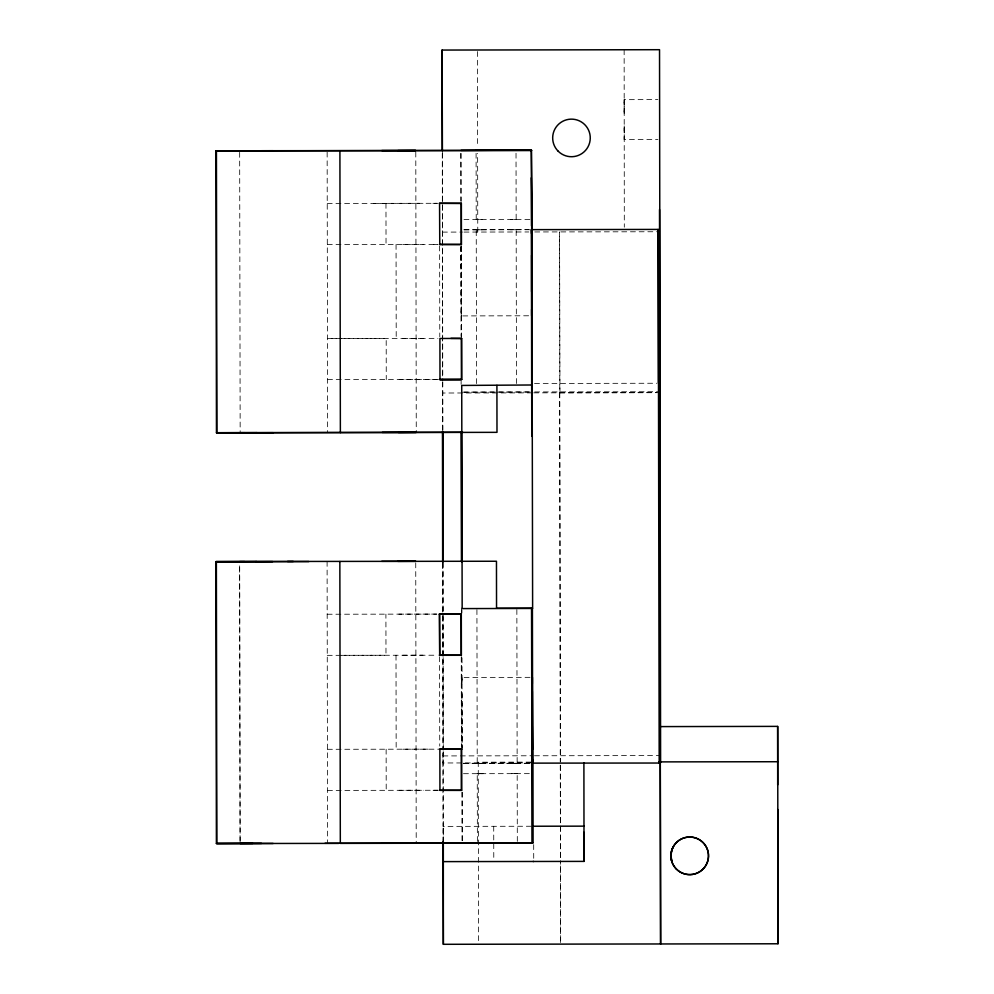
<?xml version="1.0" encoding="UTF-8"?>
<svg xmlns="http://www.w3.org/2000/svg" width="994" height="994" viewBox="0 0 994 994"><rect width="100%" height="100%" fill="white"/><g stroke="black" fill="none" stroke-linecap="round" stroke-linejoin="round"><path stroke-width="0.75" stroke-dasharray="4.97 3.73" d="M461.862 683.909L461.875 677.473L530.808 677.336M528.634 315.781L461.228 315.918L461.216 291.863M624.157 99.661L624.17 114.459L624.157 99.661L657.866 99.611M624.232 139.595L624.22 124.797L624.232 139.595L657.929 139.533M476.089 153.312L476.225 219.525L482.053 219.5M516.023 153.225L516.159 219.438L510.32 219.463M476.548 383.585L476.238 229.8L482.078 229.776M516.482 383.51L516.172 229.726L510.344 229.738M477.766 232.049L477.629 153.362M476.921 609.633L477.219 763.417L483.059 763.392M516.855 609.546L517.153 763.33L511.326 763.355M477.381 841.446L477.244 773.692L483.084 773.667M517.315 841.371L517.178 773.618L511.338 773.63M327.237 203.459L422.997 203.31M373.893 203.385L437.72 203.298M463.974 219.512L529.976 219.475M463.912 229.713L528.646 229.589M464.099 229.862L531.504 229.726M442.405 232.111L462.458 232.074M463.999 232.074L528.758 231.962M534.747 231.95L659.805 231.739M327.312 244.561L423.059 244.425M423.22 338.382L327.461 338.519L386.194 338.42L386.256 379.534M327.535 379.633L438.006 379.472M534.524 383.473L656.723 383.249M464.21 392.096L530.051 391.934M534.685 391.947L658.426 391.735M462.782 392.158L528.622 392.034M559.709 392.829L656.475 392.655M532.188 392.866L442.429 393.015L442.479 430.228M533.741 392.854L659.817 392.655M327.188 614.242L437.658 614.081M327.262 655.344L385.983 655.257L385.908 614.143M341.004 655.332L423.009 655.208M327.411 749.302L430.899 749.153M442.914 755.925L532.921 755.775M534.474 755.775L660.19 755.564M531.007 762.112L478.251 762.199L478.536 941.156M463.216 763.268L530.821 763.28M463.539 763.479L530.945 763.342M463.465 773.692L530.995 773.643M327.486 790.416L423.233 790.267M531.305 826.25L443.026 826.387L442.902 751.265M478.909 219.525L476.225 219.525M513.476 219.438L516.159 219.438M513.488 229.726L516.172 229.726M478.922 229.8L476.238 229.8M402.806 244.462L437.782 244.4M433.396 244.437L437.323 244.437M402.955 338.42L437.944 338.358M399.178 379.522L438.516 379.509M398.83 614.143L436.838 614.118M402.744 655.245L437.273 655.22M402.905 749.203L439.733 749.19M531.231 762.883L442.926 762.97L443.299 752.123M514.47 763.33L517.153 763.33M479.903 763.417L477.219 763.417M479.928 773.692L477.244 773.692M514.494 773.618L517.178 773.618M399.128 790.305L437.956 790.255M432.875 203.323L436.888 203.335M433.123 790.28L438.466 790.292M559.61 392.804L560.492 762.063M461.228 315.918L461.191 309.445M461.875 677.473L461.912 683.934M559.97 392.816L559.585 231.913L560.256 762.038M560.268 765.119L560.454 859.238L560.392 765.144M461.054 153.498L461.141 201.397M461.228 246.214L461.415 337.388M461.154 255.321L461.166 301.791M460.781 153.312L460.868 201.037M460.856 246.723L461.042 336.432M461.129 381.286L461.129 384.38M461.974 749.675L461.862 691.551L462.048 749.724M461.962 792.168L462.061 842.987M461.378 607.868L461.39 612.49M461.477 657.109L461.651 746.345M443.237 841.707L443.2 826.387L443.063 841.707M624.145 49.762L624.307 227.179M533.691 844.614L533.716 859.934M493.72 826.3L493.782 860.009M477.468 51.551L477.518 147.199M461.949 609.993L461.949 613.087M462.024 657.866L462.173 747.426M462.247 792.206L462.334 841.62M461.303 245.94L461.452 336.817M461.054 246.562L461.092 267.734M461.253 656.736L461.402 746.072M442.405 152.343L442.752 380.168M442.752 381.721L442.827 429.768M443.026 563.051L443.162 656.028M443.162 657.581L443.299 750.569M442.28 153.424L442.653 380.627M442.665 382.181L442.728 430.278M442.914 562.281L442.989 615.075M442.989 616.628L443.187 750.184M443.187 751.737L443.312 841.806M442.653 563.61L442.902 749.724M439.634 245.978L439.783 336.854M439.584 656.761L439.733 746.109M415.79 152.07L416.262 432.39M415.74 562.852L416.213 843.185M396.059 244.449L396.208 338.407M396.01 655.232L396.159 749.19M385.97 203.36L386.032 244.462M386.132 749.215L386.206 790.317M327.15 152.119L327.622 432.477M327.101 561.386L327.573 843.26M239.666 152.355L240.163 432.701M560.616 942.56L560.454 860.779L560.666 942.56M240.113 841.943L239.653 564.716L240.076 841.918"/><path stroke-width="1.49" d="M532.324 683.76L532.337 677.324L532.486 763.342L532.287 726.365M660.351 761.913L658.997 762.895L658.972 761.889L777.643 761.727M673.51 846.441C671.136 850.814 670.577 855.859 671.658 860.692L671.049 855.834M777.681 784.875L777.643 726.378L660.165 726.602M658.997 762.746L660.6 762.609L659.531 49.7L442.094 50.06L442.268 150.343M583.975 832.289L584.025 861.388L583.9 762.833M531.542 608.03L532.175 843.061L340.321 843.384L339.849 561.511M257.073 432.638L216.456 432.725L215.984 150.852L273.114 150.715M216.456 432.725L462.608 432.253M261.521 843.409L216.394 843.508L215.934 561.635L293.28 561.461M216.394 843.508L252.799 843.409M478.052 842.987L477.381 842.987L480.065 842.987M660.588 943.94L660.277 762.609L660.625 943.94M778.029 943.741L777.681 726.465M442.094 50.06L442.405 150.802M215.984 150.852L256.601 150.765M481.916 150.206L476.089 150.231L478.773 150.231M510.183 150.169L516.023 150.144L513.339 150.144M397.935 150.591L415.79 150.516L381.795 150.541M398.395 432.465L416.262 432.39L382.268 432.415M215.934 561.635L256.551 561.548M397.886 561.374L415.74 561.312L381.746 561.324M398.346 843.247L416.213 843.185L382.218 843.198M496.702 843.036L462.061 842.987M511.475 842.924L517.315 842.912L514.631 842.912M261.596 150.728L531.753 150.405L216.431 150.877L216.891 432.75L273.201 432.688M461.365 203.372L439.559 203.335L439.758 244.512L461.427 244.487L461.365 203.372L439.261 203.298M531.765 435.21L531.392 229.651L658.202 229.415L659.196 763.032L532.15 763.131M461.589 338.445L439.92 338.482L439.982 379.584L461.651 379.546L461.589 338.445L450.928 338.358M531.678 384.989L461.725 385.436L462.16 608.589L532.622 608.452L531.827 197.384L531.243 150.094L461.042 150.392M659.817 392.655L660.178 706.473L659.519 209.535M256.203 432.725L496.988 432.34L496.913 385.361M287.502 561.461L496.466 561.25L496.54 608.229L531.778 608.166M255.682 561.635L308.848 561.56M439.646 614.193L461.303 614.155L461.378 655.27L439.708 655.307L439.51 614.118L439.708 655.307M461.539 749.227L439.87 749.265L439.932 790.367L461.601 790.329L461.539 749.227L439.435 749.153M532.97 826.238L584.137 826.151M325.013 843.285L532.809 843.024L532.411 608.316L531.542 608.179M338.73 843.384L216.841 843.533L216.369 561.66L272.679 561.598M584.199 861.388L443.125 861.624L443.237 841.707M533.033 861.475L533.716 861.475M443.063 841.707L443.349 944.3L777.942 943.778L777.805 809.526M272.729 150.815L239.691 150.827M439.323 244.4L461.427 244.487M439.559 379.472L461.651 379.546M439.211 614.081L461.303 614.155M439.273 655.195L461.378 655.27M439.497 790.255L461.601 790.329M273.151 843.471L240.113 843.496M443.349 944.3L443.312 841.806M240.163 432.701L245.17 432.713M239.641 561.622L244.661 561.622M531.927 842.924L532.809 843.024M439.982 379.584L461.527 379.472L461.452 338.358M531.827 197.384L531.976 385.163L531.517 150.268M658.488 383.386L658.202 229.415M531.392 229.651L531.504 233.553M531.542 225.936L531.293 177.802M531.616 255.185L531.604 291.677M531.802 385.051L531.902 436.192M532.535 842.85L532.535 759.553M461.427 431.682L461.676 561.846M532.337 691.414L532.523 749.588M461.228 203.298L461.291 244.4M461.315 432.266L461.527 561.821M461.179 614.081L461.241 655.195M461.402 749.153L461.464 790.255M442.827 431.309L443.013 561.498M442.728 431.831L442.914 562.281M442.479 431.781L442.653 562.057M339.911 150.728L340.37 432.601M531.703 309.333L531.691 315.769L531.653 309.308M558.206 151.237A18.787 18.787 0 0 0 589.628 142.763A18.787 18.787 0 0 0 566.568 119.789A18.787 18.787 0 0 0 558.206 151.237M676.442 869.129A18.787 18.787 0 0 0 707.877 860.655A18.787 18.787 0 0 0 684.816 837.681A18.787 18.787 0 0 0 676.442 869.129A18.787 18.787 0 0 0 707.865 860.655A18.787 18.787 0 0 0 684.816 837.681A18.787 18.787 0 0 0 676.442 869.141"/></g></svg>
